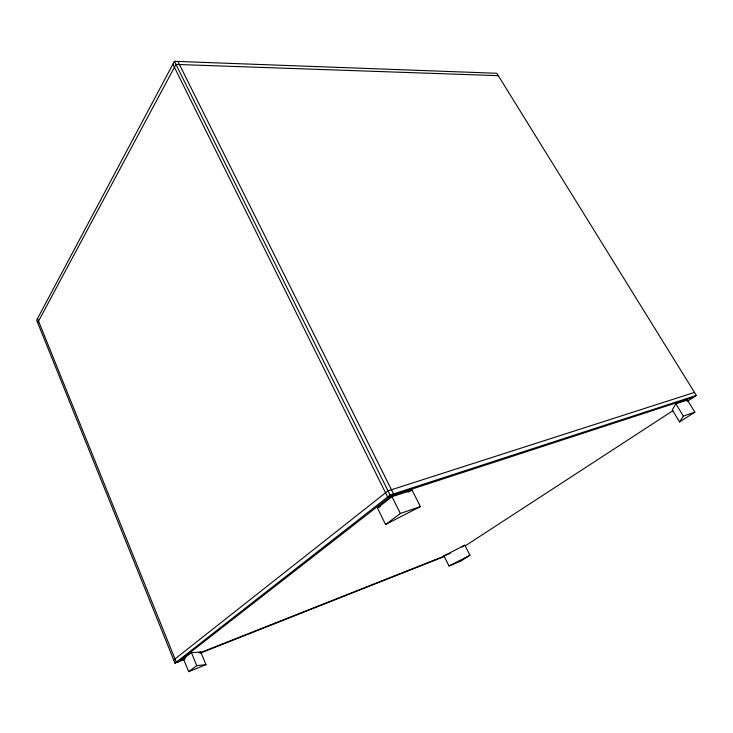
<?xml version="1.0" encoding="UTF-8"?>
<svg xmlns="http://www.w3.org/2000/svg" width="733" height="733" viewBox="0 0 733 733"><rect width="100%" height="100%" fill="white"/><g stroke="black" fill="none" stroke-linecap="round" stroke-linejoin="round"><path stroke-width="1.1" d="M687.215 401.382L696.35 395.435L496.8 73.282L174.408 61.325L36.65 320.202L174.995 663.163L184.579 659.37M37.676 322.749L175.947 64.422L498.275 75.673M675.835 403.81L672.271 409.894L679.573 421.906L694.884 412.157L687.417 400.026L675.835 403.81L683.348 416.124L679.573 421.906M173.703 659.966L388.014 490.853L694.481 392.421M174.995 663.163L390.112 495.068L696.35 395.435M177.927 662.009L393.557 493.95L177.899 61.453M183.442 658.82L191.414 652.636L200.732 651.994L205.964 664.657L188.674 671.675L183.442 658.82L185.476 658.023M377.458 508.006L391.999 496.699L412.074 490.13L420.394 506.585L385.576 524.526L377.458 508.006L380.427 506.466M188.674 671.675L196.746 665.646L205.964 664.657M385.576 524.526L400.355 513.485L420.394 506.585M461.973 547.038L464.814 545.187L469.981 555.248L460.406 561.341L449.008 565.968L443.923 555.88L464.814 545.187M465.391 545.783L672.894 410.7M408.125 492.173L412.074 490.13M449.008 565.968L469.981 555.248M198.698 652.791L200.732 651.994M443.923 555.88L450.144 553.424M184.78 658.793L176.287 662.156L37.511 318.58M199.633 652.92L444.784 555.944M200.54 653.048L444.638 556.402M683.348 416.124L694.884 412.157M693.775 397.112L387.629 497.011L172.878 64.192M391.999 496.699L400.355 513.485M174.408 61.325L390.112 495.068M191.414 652.636L196.746 665.646"/></g></svg>
